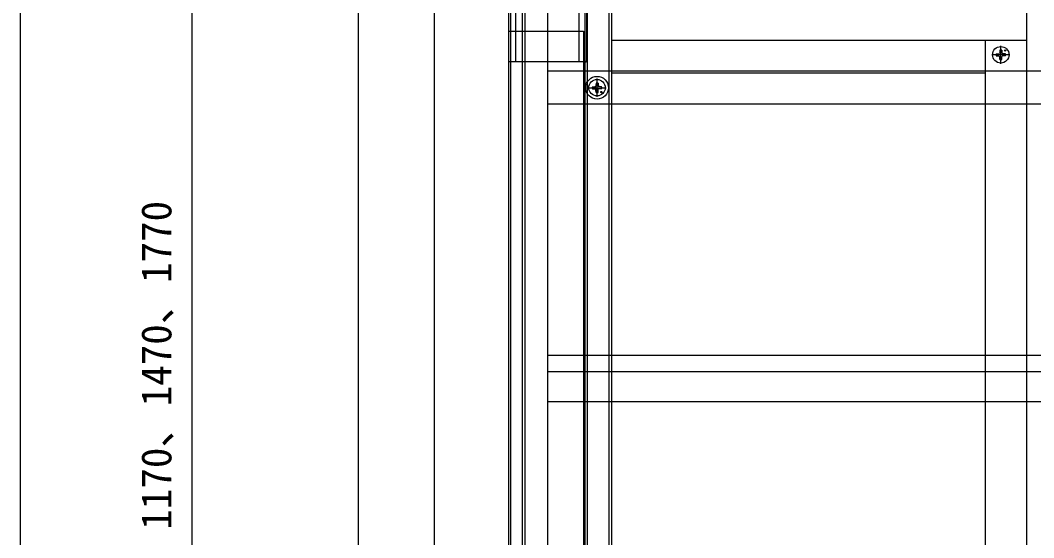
# Model space of a CAD drawing. Units: millimetres, scale not verified. Extents: x -875 to 875, y -1304 to 1297.
# Drawn here: x -875 to -383, y -734 to -482.8 of the extents above; entities that cross this region are included whole.
import ezdxf
from ezdxf.enums import TextEntityAlignment as Align

# ---------------------------------------------------------------- set-up
doc = ezdxf.new("R2010")
doc.units = ezdxf.units.MM
doc.header["$LTSCALE"] = 8
for name, color, linetype in [('0-4_YKK_12', 2, 'Continuous'), ('0-5_YKK_13', 4, 'Continuous'), ('0-6_YKK_D', 6, 'Continuous'), ('0-7_YKK_ZWAK', 7, 'Continuous')]:
    doc.layers.add(name, color=color, linetype=linetype)
doc.styles.add('ＭＳ ゴシック', font='')
doc.styles.get('ＭＳ ゴシック').set_extended_font_data('MS Gothic')

msp = doc.modelspace()

# ---------------------------------------------------------------- linework, layer by layer
at = {"layer": '0-4_YKK_12'}
for p, q in [((-674, -203.5), (-674, -995)), ((-711, -357.5), (-711, -910)), ((-637, -360.5), (-637, -907)), ((-631.3, -360.5), (-631.3, -907)), ((-630, -360.5), (-630, -907)), ((-601, -360.5), (-601, -871.5)), ((-599.8, -360.5), (-599.8, -871.5)), ((-589.2, -360.5), (-589.2, -871.5)), ((-588, -360.5), (-588, -871.5)), ((-386.5, -363), (-386.5, -871.5)), ((-638, -488), (-601.5, -488)), ((-406.5, -492.5), (-588, -492.5)), ((-386.5, -492.5), (-406.5, -492.5)), ((-406.5, -492.5), (-406.5, -871.5)), ((-406.5, -507.5), (-588, -507.5)), ((-406.5, -508.5), (-588, -508.5))]:
    msp.add_line(p, q, dxfattribs=at)
for points in [[(-638, -357.5), (-638, -910), (-711, -910)], [(-601.5, -488), (-601.5, -503), (-601.5, -805)]]:
    msp.add_lwpolyline(points, dxfattribs=at)
at = {"layer": '0-5_YKK_13'}
for p, q in [((-619, -362.5), (-619, -891)), ((-600.15, -398.5), (-600.15, -502.5)), ((-634.65, -462), (-634.65, -503)), ((-603.65, -503), (-603.65, -462)), ((-399, -503.9), (-399, -495.1)), ((-394.6, -499.5), (-403.4, -499.5)), ((-401.245, -499), (-400.137, -498.981)), ((-401.245, -500), (-400.137, -500.019)), ((-400.137, -498.981), (-399.62, -498.88)), ((-400.137, -500.019), (-399.62, -500.12)), ((-399.519, -498.363), (-399.62, -498.88)), ((-399.519, -500.637), (-399.62, -500.12)), ((-399.5, -497.255), (-399.519, -498.363)), ((-399.5, -501.745), (-399.519, -500.637)), ((-398.5, -497.255), (-398.481, -498.363)), ((-398.5, -501.745), (-398.481, -500.637)), ((-398.481, -498.363), (-398.38, -498.88)), ((-398.481, -500.637), (-398.38, -500.12)), ((-397.863, -498.981), (-398.38, -498.88)), ((-397.863, -500.019), (-398.38, -500.12)), ((-396.755, -499), (-397.863, -498.981)), ((-396.755, -500), (-397.863, -500.019)), ((-600.65, -503), (-638, -503)), ((-634.65, -502.7), (-603.65, -502.7)), ((-601.5, -507.5), (-619, -507.5)), ((-595, -519.9), (-595, -511.1)), ((-599.4, -515.5), (-590.6, -515.5)), ((-597.245, -515), (-596.137, -514.981)), ((-597.245, -516), (-596.137, -516.019)), ((-596.137, -514.981), (-595.62, -514.88)), ((-596.137, -516.019), (-595.62, -516.12)), ((-595.519, -514.363), (-595.62, -514.88)), ((-595.519, -516.637), (-595.62, -516.12)), ((-595.5, -513.255), (-595.519, -514.363)), ((-594.5, -513.255), (-594.481, -514.363)), ((-594.481, -514.363), (-594.38, -514.88)), ((-594.481, -516.637), (-594.38, -516.12)), ((-593.863, -514.981), (-594.38, -514.88)), ((-593.863, -516.019), (-594.38, -516.12)), ((-592.755, -515), (-593.863, -514.981)), ((-592.755, -516), (-593.863, -516.019)), ((-595.5, -517.745), (-595.519, -516.637)), ((-594.5, -517.745), (-594.481, -516.637)), ((-601.5, -523.5), (-619, -523.5)), ((-601.5, -645.5), (-619, -645.5)), ((-601.5, -653.5), (-619, -653.5)), ((-601.5, -668), (-619, -668))]:
    msp.add_line(p, q, dxfattribs=at)
for points in [[(471, -507.5), (455.5, -507.5), (-601.5, -507.5)], [(471, -523.5), (455.5, -523.5), (-601.5, -523.5)], [(471, -645.5), (455.5, -645.5), (-601.5, -645.5)], [(471, -653.5), (455.5, -653.5), (-601.5, -653.5)], [(471, -668), (455.5, -668), (-601.5, -668)]]:
    msp.add_lwpolyline(points, dxfattribs=at)
for centre, radius in [((-399, -499.5), 4), ((-396.879, -497.379), 0.3), ((-595, -515.5), 5.5), ((-595, -515.5), 4), ((-592.879, -517.621), 0.3)]:
    msp.add_circle(centre, radius, dxfattribs=at)
for centre, radius, start, end in [((-399, -499.5), 2.3, 167.44414, 192.55586), ((-399, -499.5), 2.3, 77.44414, 102.55586), ((-399, -499.5), 2.3, 257.44414, 282.55586), ((-399, -499.5), 2.3, 347.44414, 12.55586), ((-600.65, -502.5), 0.5, 270, 0), ((-595, -515.5), 2.3, 167.44414, 192.55586), ((-595, -515.5), 2.3, 77.44414, 102.55586), ((-595, -515.5), 2.3, 347.44414, 12.55586), ((-595, -515.5), 2.3, 257.44414, 282.55586)]:
    msp.add_arc(centre, radius, start, end, dxfattribs=at)
at = {"layer": '0-6_YKK_D'}
msp.add_line((-791.5, -947.5), (-791.5, -347.5), dxfattribs=at)
at = {"layer": '0-7_YKK_ZWAK'}
msp.add_line((-875, 1246.5), (-875, -1303.5), dxfattribs=at)

# ---------------------------------------------------------------- texts
at = {"layer": '0-6_YKK_D', "style": 'ＭＳ ゴシック'}
msp.add_text('D＝870、1170、1470、1770', height=14.66, rotation=90, dxfattribs=at).set_placement((-797.227, -810), align=Align.BOTTOM_LEFT)

doc.saveas('drawing.dxf')
